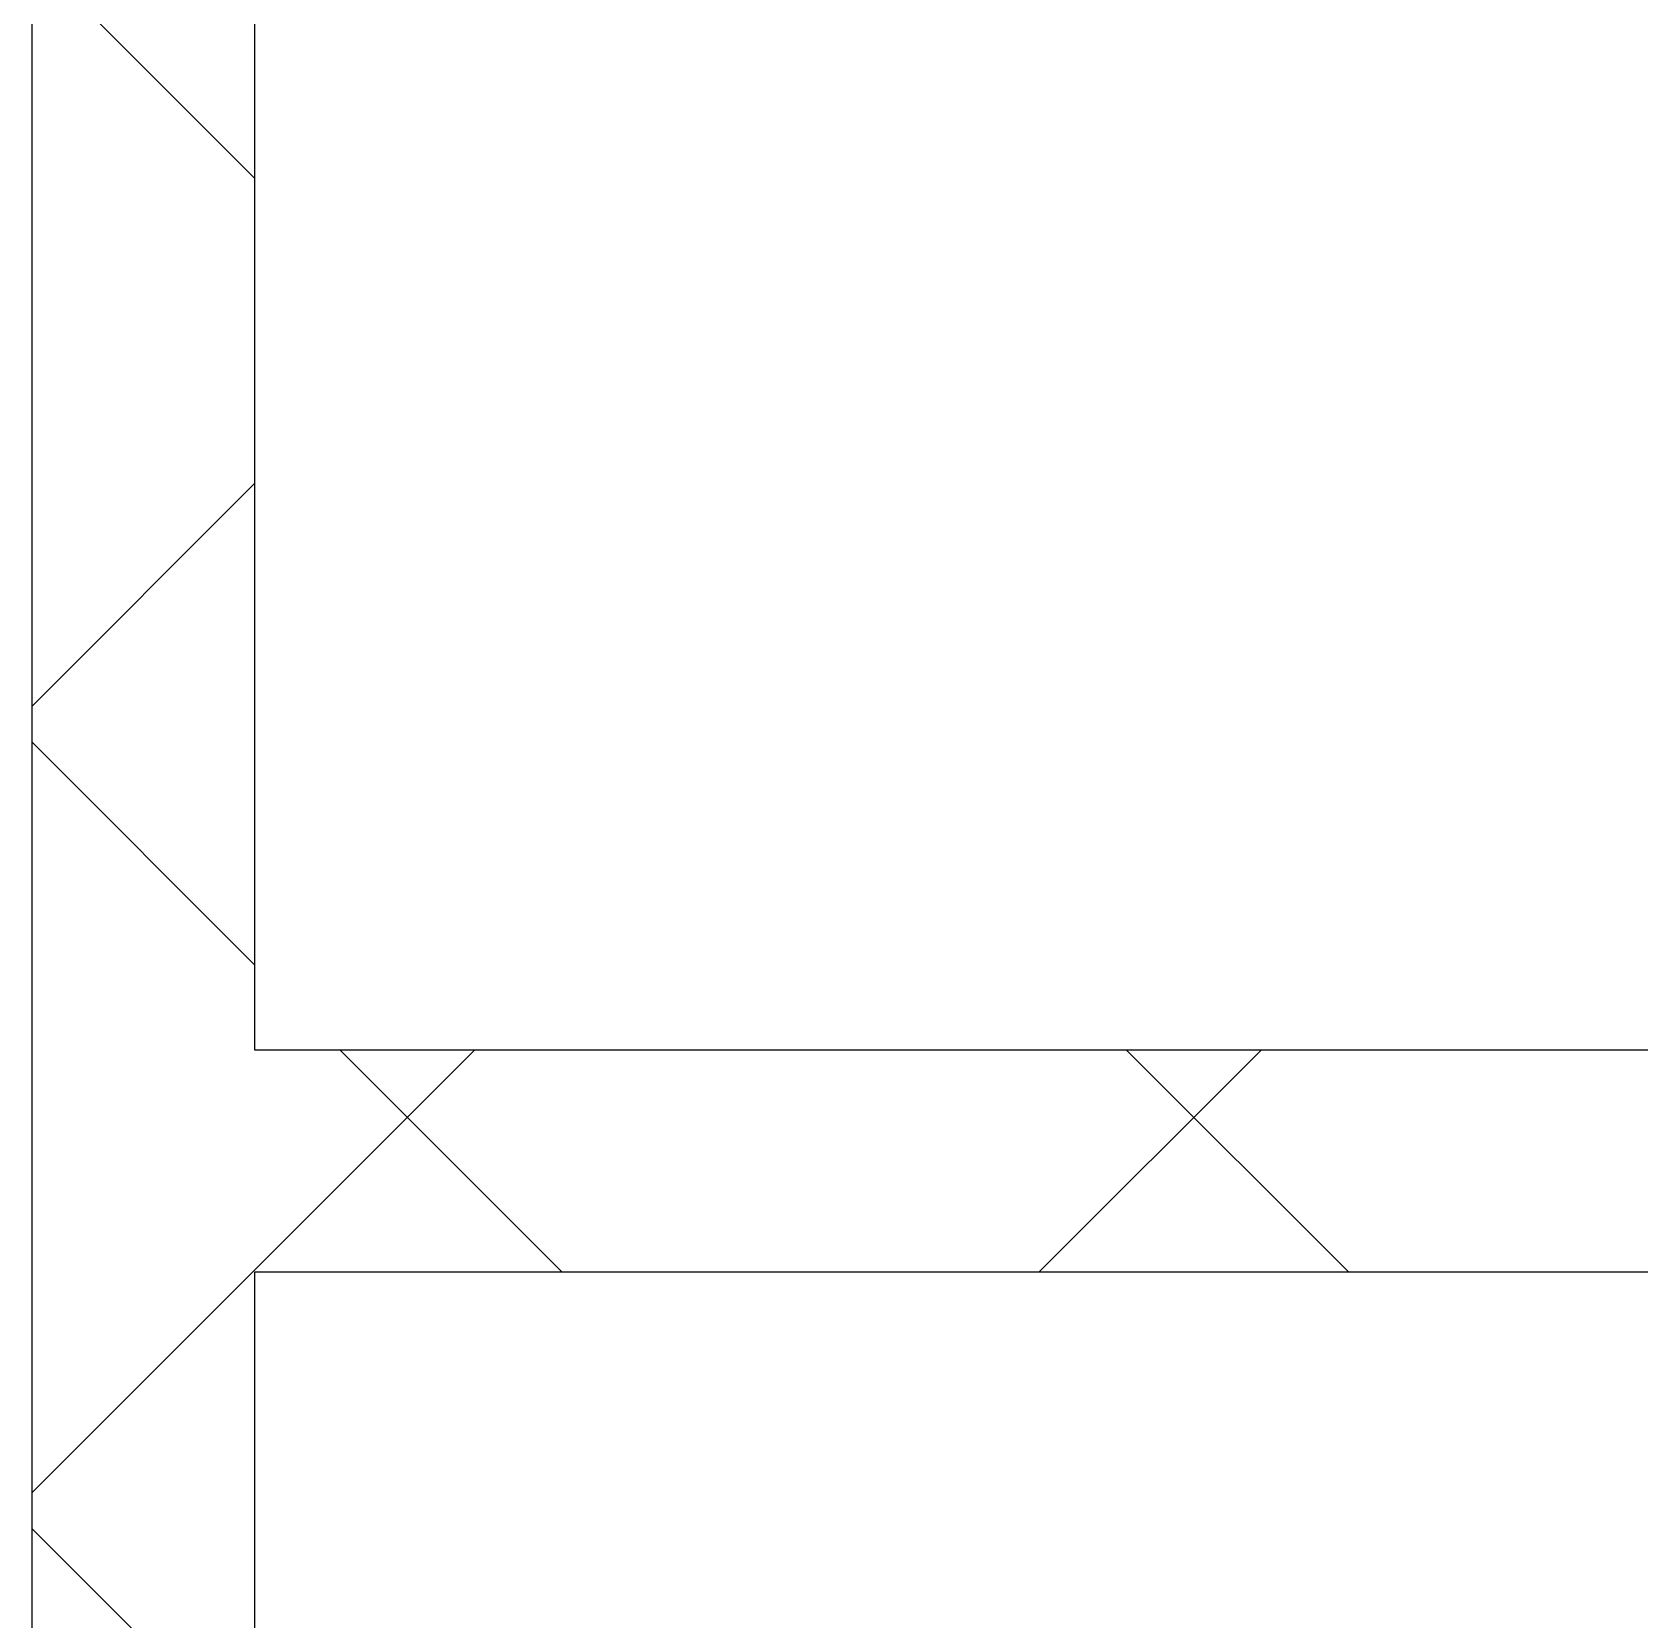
# Model space of a CAD drawing. Header units: millimetres. Extents: x 813027 to 1148939, y -931049 to -10.
# Drawn here: x 1027790 to 1029235, y -112173 to -110745 of the extents above; entities that cross this region are included whole.
import ezdxf

# ---------------------------------------------------------------- set-up
doc = ezdxf.new("R2010")
doc.units = ezdxf.units.MM
doc.layers.add('A-WALL-PATT', color=1, linetype='Continuous', lineweight=25)
doc.layers.add('WALL-A', color=3, linetype='Continuous', lineweight=25)
pattern_1 = [(45, (-6.33, 1.8), (-353.5534, 353.5534), []), (135, (-6.33, 1.8), (-353.5534, -353.5534), [])]

msp = doc.modelspace()

# ---------------------------------------------------------------- hatches: boundary and pattern name
at = {"layer": 'A-WALL-PATT', "lineweight": 9}
h = msp.add_hatch(dxfattribs=at)
h.set_pattern_fill('FP_2', color=256, style=0, pattern_type=2)
h.set_pattern_definition(pattern_1)
h.paths.add_polyline_path([(1027990, -113335), (1027990, -110720), (1027790, -110720), (1027790, -113335)])
h = msp.add_hatch(dxfattribs=at)
h.set_pattern_fill('FP_2', color=256, style=0, pattern_type=2)
h.set_pattern_definition(pattern_1)
h.paths.add_polyline_path([(1030190, -111860), (1030190, -111660), (1027990, -111660), (1027990, -111860), (1029990, -111860)])

# ---------------------------------------------------------------- linework, layer by layer
at = {"layer": 'WALL-A'}
for p, q in [((1027790, -113335), (1027790, -110720)), ((1027990, -110720), (1027990, -111660)), ((1027990, -111660), (1029990, -111660)), ((1027990, -111860), (1027990, -113335)), ((1029990, -111860), (1027990, -111860))]:
    msp.add_line(p, q, dxfattribs=at)

doc.saveas('drawing.dxf')
